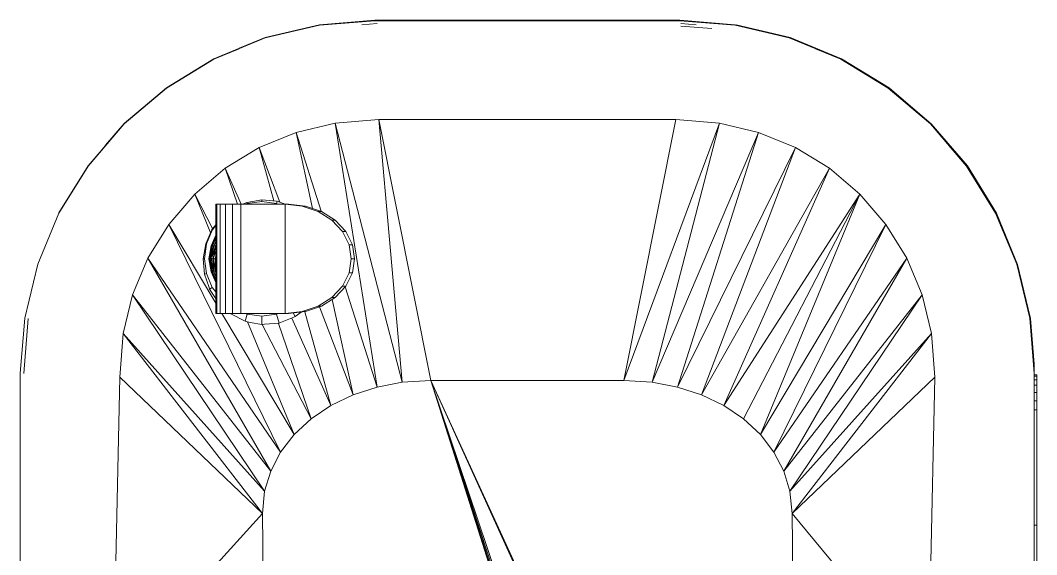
# Model space of a CAD drawing. Header units: inches. Extents: x -827 to 154, y -802 to 207.
# Drawn here: x -736.45 to -718.44, y -470.01 to -460.55 of the extents above; entities that cross this region are included whole.
import ezdxf

# ---------------------------------------------------------------- set-up
doc = ezdxf.new("R2010")
doc.units = ezdxf.units.IN
doc.header["$MEASUREMENT"] = 0
doc.layers.add('Layer0', color=7, linetype='Continuous', lineweight=9)

# ---------------------------------------------------------------- blocks, each defined once
blk = doc.blocks.new('drinking_fountain_w__watter_bottle_filler_skp-403282-Level 1')
at = {"layer": 'Layer0'}
for p, q in [((0, 17.873), (0, 8.943)), ((0, 17.873), (0, 8.943)), ((0.043, 16.372), (0.043, 6.251)), ((0.043, 6.251), (0.043, 16.372)), ((18.005, 6.251), (18.005, 16.372)), ((18.005, 16.372), (18.005, 6.251)), ((10.734, 6.379), (8.844, 11.98)), ((1.805, 6.32), (1.92, 11.65)), ((1.92, 11.65), (1.805, 6.32)), ((4.332, 8.735), (1.92, 11.65)), ((4.332, 8.735), (1.92, 11.65)), ((10.734, 6.379), (8.307, 11.65)), ((10.734, 6.379), (8.318, 11.65)), ((10.734, 6.379), (8.335, 11.645)), ((10.734, 6.379), (8.986, 11.678)), ((10.734, 6.379), (9.034, 11.65)), ((10.734, 6.379), (9.065, 11.645)), ((16.358, 11.65), (13.716, 8.735)), ((16.358, 11.65), (13.716, 8.735)), ((16.243, 6.32), (16.358, 11.65)), ((16.358, 11.65), (16.243, 6.32)), ((4.332, 8.735), (4.3, 11.302)), ((4.332, 8.735), (4.3, 11.302)), ((13.685, 11.302), (13.716, 8.735)), ((13.685, 11.302), (13.716, 8.735)), ((0, 8.943), (0, 6.902)), ((0.043, 8.943), (0, 8.943)), ((0, 8.943), (0, 6.902)), ((0, 8.943), (0.043, 8.943)), ((4.332, 8.735), (1.805, 6.32)), ((4.332, 8.735), (1.805, 6.32)), ((4.332, 8.735), (1.866, 5.549)), ((4.332, 8.735), (1.866, 5.549)), ((4.332, 8.735), (4.371, 8.337)), ((4.371, 8.337), (4.332, 8.735)), ((13.677, 8.337), (13.716, 8.735)), ((13.716, 8.735), (13.677, 8.337)), ((13.716, 8.735), (16.243, 6.32)), ((16.243, 6.32), (13.716, 8.735)), ((13.716, 8.735), (16.182, 5.549)), ((16.182, 5.549), (13.716, 8.735)), ((4.371, 8.337), (1.866, 5.549)), ((4.371, 8.337), (1.866, 5.549)), ((4.371, 8.337), (2.031, 4.865)), ((4.371, 8.337), (2.031, 4.865)), ((4.371, 8.337), (4.479, 7.983)), ((4.479, 7.983), (4.371, 8.337)), ((13.569, 7.983), (13.677, 8.337)), ((13.677, 8.337), (13.569, 7.983)), ((16.016, 4.865), (13.677, 8.337)), ((16.182, 5.549), (13.677, 8.337)), ((13.677, 8.337), (16.016, 4.865)), ((16.182, 5.549), (13.677, 8.337)), ((4.479, 7.983), (2.031, 4.865)), ((4.479, 7.983), (2.031, 4.865)), ((4.479, 7.983), (2.302, 4.214)), ((4.479, 7.983), (2.302, 4.214)), ((4.479, 7.983), (4.655, 7.647)), ((4.655, 7.647), (4.479, 7.983)), ((13.393, 7.647), (13.569, 7.983)), ((13.569, 7.983), (13.393, 7.647)), ((15.745, 4.214), (13.569, 7.983)), ((16.016, 4.865), (13.569, 7.983)), ((16.016, 4.865), (13.569, 7.983)), ((13.569, 7.983), (15.745, 4.214)), ((4.655, 7.647), (2.302, 4.214)), ((4.655, 7.647), (2.302, 4.214)), ((4.655, 7.647), (2.672, 3.614)), ((4.655, 7.647), (2.672, 3.614)), ((4.655, 7.647), (4.895, 7.337)), ((4.895, 7.337), (4.655, 7.647)), ((13.152, 7.337), (13.393, 7.647)), ((13.393, 7.647), (13.152, 7.337)), ((15.745, 4.214), (13.393, 7.647)), ((15.745, 4.214), (13.393, 7.647)), ((13.393, 7.647), (15.375, 3.614)), ((15.375, 3.614), (13.393, 7.647)), ((4.895, 7.337), (2.672, 3.614)), ((4.895, 7.337), (2.672, 3.614)), ((4.895, 7.337), (3.132, 3.078)), ((4.895, 7.337), (3.132, 3.078)), ((4.895, 7.337), (5.194, 7.061)), ((5.194, 7.061), (4.895, 7.337)), ((12.853, 7.061), (13.152, 7.337)), ((13.152, 7.337), (12.853, 7.061)), ((13.979, 5.34), (13.152, 7.337)), ((14.433, 5.193), (13.152, 7.337)), ((13.152, 7.337), (13.979, 5.34)), ((14.433, 5.193), (13.152, 7.337)), ((5.194, 7.061), (3.132, 3.078)), ((5.194, 7.061), (3.132, 3.078)), ((5.194, 7.061), (5.544, 6.824)), ((5.544, 6.824), (5.194, 7.061)), ((12.503, 6.824), (12.853, 7.061)), ((12.853, 7.061), (12.503, 6.824)), ((13.433, 5.372), (12.853, 7.061)), ((13.718, 5.39), (12.853, 7.061)), ((12.853, 7.061), (13.433, 5.372)), ((13.718, 5.39), (12.853, 7.061)), ((0, 6.739), (0, 6.902)), ((0.043, 6.902), (0, 6.902)), ((0, 6.902), (0, 6.739)), ((0, 6.902), (0.043, 6.902)), ((0, 6.591), (0, 6.739)), ((0.043, 6.739), (0, 6.739)), ((0, 6.739), (0, 6.591)), ((0, 6.739), (0.043, 6.739)), ((5.544, 6.824), (3.132, 3.078)), ((5.544, 6.824), (3.132, 3.078)), ((5.544, 6.824), (3.671, 2.621)), ((5.544, 6.824), (3.671, 2.621)), ((5.544, 6.824), (5.937, 6.634)), ((5.937, 6.634), (5.544, 6.824)), ((12.111, 6.634), (12.503, 6.824)), ((12.503, 6.824), (12.111, 6.634)), ((13.194, 5.275), (12.503, 6.824)), ((13.194, 5.275), (12.503, 6.824)), ((12.503, 6.824), (12.965, 5.162)), ((12.965, 5.162), (12.503, 6.824)), ((0, 6.463), (0, 6.591)), ((0.043, 6.591), (0, 6.591)), ((0.043, 6.591), (0, 6.591)), ((0, 6.463), (0, 6.591)), ((5.937, 6.634), (3.671, 2.621)), ((5.937, 6.634), (3.671, 2.621)), ((5.937, 6.634), (4.275, 2.253)), ((5.937, 6.634), (4.275, 2.253)), ((6.362, 6.495), (4.275, 2.253)), ((6.362, 6.495), (4.275, 2.253)), ((6.362, 6.495), (4.929, 1.984)), ((6.362, 6.495), (4.929, 1.984)), ((5.937, 6.634), (6.362, 6.495)), ((6.362, 6.495), (5.937, 6.634)), ((6.362, 6.495), (6.81, 6.41)), ((6.81, 6.41), (6.362, 6.495)), ((11.238, 6.41), (11.686, 6.495)), ((11.686, 6.495), (11.238, 6.41)), ((11.686, 6.495), (12.111, 6.634)), ((12.111, 6.634), (11.686, 6.495)), ((12.43, 1.819), (11.686, 6.495)), ((12.25, 4.719), (11.686, 6.495)), ((12.25, 4.719), (11.686, 6.495)), ((11.686, 6.495), (12.43, 1.819)), ((12.702, 5.075), (12.111, 6.634)), ((12.702, 5.075), (12.111, 6.634)), ((12.111, 6.634), (12.478, 4.942)), ((12.478, 4.942), (12.111, 6.634)), ((0, 6.365), (0, 6.463)), ((0, 6.463), (0.043, 6.463)), ((0.043, 6.463), (0, 6.463)), ((0, 6.365), (0, 6.463)), ((0, 6.303), (0, 6.365)), ((0, 6.365), (0.043, 6.365)), ((0.043, 6.365), (0, 6.365)), ((0, 6.303), (0, 6.365)), ((0, 6.284), (0, 6.303)), ((0, 6.284), (0, 6.303)), ((0, 6.284), (0, 6.303)), ((0.043, 6.303), (0, 6.303)), ((0, 6.303), (0, 6.284)), ((0, 6.303), (0.043, 6.303)), ((1.805, 6.32), (1.866, 5.549)), ((1.805, 6.32), (1.866, 5.549)), ((6.81, 6.41), (4.929, 1.984)), ((6.81, 6.41), (4.929, 1.984)), ((6.81, 6.41), (5.618, 1.819)), ((6.81, 6.41), (5.618, 1.819)), ((7.314, 6.379), (5.618, 1.819)), ((7.314, 6.379), (5.618, 1.819)), ((7.314, 6.379), (6.393, 1.759)), ((7.314, 6.379), (6.393, 1.759)), ((7.314, 6.379), (6.81, 6.41)), ((7.314, 6.379), (6.81, 6.41)), ((7.314, 6.379), (10.734, 6.379)), ((7.314, 6.379), (10.734, 6.379)), ((10.734, 6.379), (11.238, 6.41)), ((11.238, 6.41), (10.734, 6.379)), ((11.655, 1.759), (10.734, 6.379)), ((11.655, 1.759), (10.734, 6.379)), ((11.655, 1.759), (11.238, 6.41)), ((12.43, 1.819), (11.238, 6.41)), ((11.238, 6.41), (11.655, 1.759)), ((12.43, 1.819), (11.238, 6.41)), ((16.182, 5.549), (16.243, 6.32)), ((16.243, 6.32), (16.182, 5.549)), ((0, 6.284), (0, 6.282)), ((0, 6.284), (0, 6.282)), ((0, 6.282), (0, 6.284)), ((0, 6.284), (0, 6.282)), ((0, 6.282), (0.043, 6.282)), ((0.043, 6.282), (0, 6.282)), ((0.043, 6.258), (0.103, 5.496)), ((0.043, 6.258), (0.043, 6.256)), ((0.043, 6.256), (0.043, 6.258)), ((0.08, 5.79), (0.043, 6.256)), ((0.121, 5.275), (0.043, 6.251)), ((0.121, 5.275), (0.043, 6.251)), ((0.043, 6.25), (0.043, 6.09)), ((0.043, 6.09), (0.043, 6.25)), ((17.867, 5.281), (17.944, 6.256)), ((17.927, 5.275), (18.005, 6.251)), ((17.927, 5.275), (18.005, 6.251)), ((17.944, 6.258), (17.944, 6.256)), ((17.944, 6.256), (17.944, 6.258)), ((0.043, 6.09), (0.107, 5.279)), ((0.043, 6.09), (0.107, 5.279)), ((17.926, 6.034), (17.867, 5.281)), ((1.866, 5.549), (2.031, 4.865)), ((1.866, 5.549), (2.031, 4.865)), ((16.016, 4.865), (16.182, 5.549)), ((16.182, 5.549), (16.016, 4.865)), ((0.12, 5.281), (0.107, 5.279)), ((0.107, 5.279), (0.12, 5.281)), ((0.107, 5.279), (0.337, 4.324)), ((0.107, 5.279), (0.337, 4.324)), ((0.351, 4.322), (0.121, 5.275)), ((0.121, 5.275), (0.351, 4.322)), ((13.136, 5.249), (13.031, 5.169)), ((13.161, 5.259), (13.136, 5.249)), ((13.173, 5.184), (13.136, 5.249)), ((13.136, 5.249), (13.173, 5.184)), ((13.161, 5.259), (13.397, 5.354)), ((13.397, 5.354), (13.422, 5.364)), ((13.68, 5.384), (13.422, 5.364)), ((13.422, 5.364), (13.464, 5.206)), ((13.464, 5.206), (13.422, 5.364)), ((13.464, 5.206), (13.726, 5.24)), ((13.464, 5.206), (13.726, 5.24)), ((13.68, 5.384), (13.726, 5.388)), ((13.932, 5.35), (13.726, 5.388)), ((13.726, 5.24), (13.726, 5.388)), ((13.726, 5.388), (13.726, 5.24)), ((13.726, 5.24), (13.989, 5.206)), ((13.726, 5.24), (13.989, 5.206)), ((13.932, 5.35), (14.022, 5.33)), ((13.989, 5.206), (14.022, 5.33)), ((14.022, 5.33), (13.989, 5.206)), ((14.285, 5.194), (14.022, 5.33)), ((17.697, 4.322), (17.927, 5.275)), ((17.697, 4.322), (17.927, 5.275)), ((12.426, 4.909), (12.668, 5.063)), ((12.426, 4.909), (12.668, 5.063)), ((12.485, 4.909), (12.727, 5.063)), ((12.727, 5.063), (12.485, 4.909)), ((12.668, 5.063), (12.95, 5.16)), ((12.668, 5.063), (12.95, 5.16)), ((12.727, 5.063), (12.668, 5.063)), ((12.668, 5.063), (12.727, 5.063)), ((12.727, 5.063), (13.009, 5.16)), ((13.009, 5.16), (12.727, 5.063)), ((12.95, 5.16), (13.253, 5.193)), ((12.95, 5.16), (13.253, 5.193)), ((13.009, 5.16), (12.95, 5.16)), ((12.95, 5.16), (13.009, 5.16)), ((13.009, 5.16), (13.312, 5.193)), ((13.312, 5.193), (13.009, 5.16)), ((13.312, 5.193), (13.253, 5.193)), ((13.253, 5.193), (13.312, 5.193)), ((13.312, 3.256), (13.312, 5.193)), ((13.312, 5.193), (13.312, 3.256)), ((13.312, 5.193), (14.096, 5.193)), ((14.096, 5.193), (13.312, 5.193)), ((13.434, 5.193), (13.464, 5.206)), ((13.434, 5.193), (13.464, 5.206)), ((13.989, 5.206), (14.019, 5.193)), ((13.989, 5.206), (14.019, 5.193)), ((14.096, 5.193), (14.096, 3.256)), ((14.096, 5.193), (14.245, 5.193)), ((14.096, 3.256), (14.096, 5.193)), ((14.245, 5.193), (14.096, 5.193)), ((14.245, 5.193), (14.245, 3.256)), ((14.245, 5.193), (14.37, 5.193)), ((14.245, 3.256), (14.245, 5.193)), ((14.37, 5.193), (14.245, 5.193)), ((14.37, 3.256), (14.37, 5.193)), ((14.464, 5.193), (14.37, 5.193)), ((14.37, 3.256), (14.37, 5.193)), ((14.464, 5.193), (14.37, 5.193)), ((14.523, 5.193), (14.464, 5.193)), ((14.464, 3.256), (14.464, 5.193)), ((14.464, 5.193), (14.464, 3.256)), ((14.523, 5.193), (14.464, 5.193)), ((14.523, 5.193), (14.523, 3.256)), ((14.543, 5.193), (14.523, 5.193)), ((14.523, 3.256), (14.523, 5.193)), ((14.543, 5.193), (14.523, 5.193)), ((14.543, 3.256), (14.543, 5.193)), ((14.543, 5.193), (14.543, 3.256)), ((2.031, 4.865), (2.302, 4.214)), ((2.031, 4.865), (2.302, 4.214)), ((12.24, 4.709), (12.426, 4.909)), ((12.24, 4.709), (12.426, 4.909)), ((12.299, 4.709), (12.485, 4.909)), ((12.485, 4.909), (12.299, 4.709)), ((12.485, 4.909), (12.426, 4.909)), ((12.426, 4.909), (12.485, 4.909)), ((15.375, 3.614), (14.543, 5.007)), ((15.375, 3.614), (14.543, 5.007)), ((14.572, 4.887), (14.543, 4.93)), ((14.654, 4.76), (14.572, 4.887)), ((15.745, 4.214), (16.016, 4.865)), ((16.016, 4.865), (15.745, 4.214)), ((12.123, 4.475), (12.24, 4.709)), ((12.123, 4.475), (12.24, 4.709)), ((12.182, 4.475), (12.299, 4.709)), ((12.299, 4.709), (12.182, 4.475)), ((12.299, 4.709), (12.24, 4.709)), ((12.24, 4.709), (12.299, 4.709)), ((14.543, 4.812), (14.605, 4.732)), ((14.543, 4.812), (14.605, 4.732)), ((14.605, 4.732), (14.654, 4.76)), ((14.654, 4.76), (14.605, 4.732)), ((14.605, 4.732), (14.706, 4.487)), ((14.605, 4.732), (14.706, 4.487)), ((14.662, 4.734), (14.654, 4.76)), ((14.743, 4.497), (14.662, 4.734)), ((14.622, 4.455), (14.543, 4.644)), ((14.543, 4.644), (14.622, 4.455)), ((14.543, 4.641), (14.62, 4.455)), ((14.62, 4.455), (14.543, 4.641)), ((14.543, 4.632), (14.617, 4.455)), ((14.617, 4.455), (14.543, 4.632)), ((14.543, 4.622), (14.612, 4.455)), ((14.612, 4.455), (14.543, 4.622)), ((14.543, 4.587), (14.598, 4.455)), ((14.598, 4.455), (14.543, 4.587)), ((14.543, 4.537), (14.577, 4.455)), ((14.577, 4.455), (14.543, 4.537)), ((0.337, 4.324), (0.35, 4.328)), ((0.35, 4.328), (0.337, 4.324)), ((0.337, 4.324), (0.714, 3.417)), ((0.337, 4.324), (0.714, 3.417)), ((0.728, 3.416), (0.351, 4.322)), ((0.351, 4.318), (0.351, 4.322)), ((0.351, 4.322), (0.351, 4.318)), ((0.351, 4.322), (0.728, 3.417)), ((12.083, 4.224), (12.123, 4.475)), ((12.123, 4.475), (12.083, 4.224)), ((12.182, 4.475), (12.123, 4.475)), ((12.123, 4.475), (12.182, 4.475)), ((12.182, 4.475), (12.142, 4.224)), ((12.182, 4.475), (12.142, 4.224)), ((14.55, 4.455), (14.577, 4.455)), ((14.55, 4.455), (14.552, 4.224)), ((14.55, 4.455), (14.589, 4.224)), ((14.552, 4.224), (14.55, 4.455)), ((14.55, 4.455), (14.589, 4.224)), ((14.55, 4.455), (14.577, 4.455)), ((14.577, 4.455), (14.589, 4.224)), ((14.577, 4.455), (14.619, 4.224)), ((14.577, 4.455), (14.598, 4.455)), ((14.589, 4.224), (14.577, 4.455)), ((14.577, 4.455), (14.619, 4.224)), ((14.577, 4.455), (14.598, 4.455)), ((14.598, 4.455), (14.612, 4.455)), ((14.598, 4.455), (14.619, 4.224)), ((14.598, 4.455), (14.641, 4.224)), ((14.598, 4.455), (14.641, 4.224)), ((14.598, 4.455), (14.612, 4.455)), ((14.619, 4.224), (14.598, 4.455)), ((14.612, 4.455), (14.641, 4.224)), ((14.612, 4.455), (14.656, 4.224)), ((14.612, 4.455), (14.656, 4.224)), ((14.612, 4.455), (14.62, 4.455)), ((14.641, 4.224), (14.612, 4.455)), ((14.612, 4.455), (14.62, 4.455)), ((14.622, 4.455), (14.617, 4.455)), ((14.617, 4.455), (14.655, 4.224)), ((14.617, 4.455), (14.663, 4.224)), ((14.617, 4.455), (14.655, 4.224)), ((14.663, 4.224), (14.617, 4.455)), ((14.622, 4.455), (14.617, 4.455)), ((14.62, 4.455), (14.663, 4.224)), ((14.62, 4.455), (14.622, 4.455)), ((14.62, 4.455), (14.656, 4.224)), ((14.62, 4.455), (14.663, 4.224)), ((14.656, 4.224), (14.62, 4.455)), ((14.62, 4.455), (14.622, 4.455)), ((14.663, 4.224), (14.622, 4.455)), ((14.622, 4.455), (14.663, 4.224)), ((14.622, 4.455), (14.663, 4.224)), ((14.622, 4.455), (14.663, 4.224)), ((14.743, 4.497), (14.706, 4.487)), ((14.743, 4.497), (14.706, 4.487)), ((14.706, 4.487), (14.741, 4.224)), ((14.741, 4.224), (14.706, 4.487)), ((14.743, 4.497), (14.764, 4.224)), ((17.32, 3.416), (17.697, 4.322)), ((17.32, 3.417), (17.697, 4.322)), ((17.697, 4.322), (17.697, 4.318)), ((17.697, 4.318), (17.697, 4.322)), ((2.302, 4.214), (2.672, 3.614)), ((2.302, 4.214), (2.672, 3.614)), ((12.142, 4.224), (12.083, 4.224)), ((12.123, 3.974), (12.083, 4.224)), ((12.083, 4.224), (12.142, 4.224)), ((12.123, 3.974), (12.083, 4.224)), ((12.182, 3.974), (12.142, 4.224)), ((12.142, 4.224), (12.182, 3.974)), ((14.543, 4.278), (14.552, 4.224)), ((14.543, 4.278), (14.552, 4.224)), ((14.589, 4.224), (14.543, 4.08)), ((14.552, 4.224), (14.543, 4.171)), ((14.543, 4.08), (14.589, 4.224)), ((14.552, 4.224), (14.543, 4.199)), ((14.552, 4.224), (14.543, 4.171)), ((14.543, 4.199), (14.552, 4.224)), ((14.589, 4.224), (14.55, 3.993)), ((14.589, 4.224), (14.55, 3.993)), ((14.55, 3.993), (14.619, 4.224)), ((14.619, 4.224), (14.55, 3.993)), ((14.552, 4.224), (14.589, 4.224)), ((14.552, 4.224), (14.589, 4.224)), ((14.641, 4.224), (14.577, 3.993)), ((14.619, 4.224), (14.577, 3.993)), ((14.577, 3.993), (14.641, 4.224)), ((14.619, 4.224), (14.577, 3.993)), ((14.589, 4.224), (14.619, 4.224)), ((14.589, 4.224), (14.619, 4.224)), ((14.656, 4.224), (14.598, 3.993)), ((14.641, 4.224), (14.598, 3.993)), ((14.641, 4.224), (14.598, 3.993)), ((14.598, 3.993), (14.656, 4.224)), ((14.656, 4.224), (14.612, 3.993)), ((14.663, 4.224), (14.612, 3.993)), ((14.656, 4.224), (14.612, 3.993)), ((14.612, 3.993), (14.663, 4.224)), ((14.655, 4.224), (14.617, 3.993)), ((14.655, 4.224), (14.617, 3.993)), ((14.619, 4.224), (14.641, 4.224)), ((14.619, 4.224), (14.641, 4.224)), ((14.663, 4.224), (14.62, 3.993)), ((14.663, 4.224), (14.62, 3.993)), ((14.663, 4.224), (14.62, 3.993)), ((14.62, 3.993), (14.663, 4.224)), ((14.663, 4.224), (14.622, 3.993)), ((14.622, 3.993), (14.655, 4.224)), ((14.663, 4.224), (14.622, 3.993)), ((14.655, 4.224), (14.622, 3.993)), ((14.641, 4.224), (14.656, 4.224)), ((14.641, 4.224), (14.656, 4.224)), ((14.663, 4.224), (14.655, 4.224)), ((14.663, 4.224), (14.655, 4.224)), ((14.656, 4.224), (14.663, 4.224)), ((14.656, 4.224), (14.663, 4.224)), ((14.663, 4.224), (14.663, 4.224)), ((14.663, 4.224), (14.663, 4.224)), ((14.706, 3.961), (14.741, 4.224)), ((14.706, 3.961), (14.741, 4.224)), ((14.764, 4.224), (14.72, 3.958)), ((14.741, 4.224), (14.764, 4.224)), ((14.764, 4.224), (14.741, 4.224)), ((15.375, 3.614), (15.745, 4.214)), ((15.745, 4.214), (15.375, 3.614)), ((12.182, 3.974), (12.123, 3.974)), ((12.24, 3.74), (12.123, 3.974)), ((12.123, 3.974), (12.182, 3.974)), ((12.123, 3.974), (12.24, 3.74)), ((12.182, 3.974), (12.299, 3.74)), ((12.182, 3.974), (12.299, 3.74)), ((14.617, 3.993), (14.543, 3.816)), ((14.543, 3.804), (14.622, 3.993)), ((14.543, 3.816), (14.617, 3.993)), ((14.612, 3.993), (14.543, 3.827)), ((14.543, 3.861), (14.598, 3.993)), ((14.598, 3.993), (14.543, 3.861)), ((14.543, 3.912), (14.577, 3.993)), ((14.62, 3.993), (14.543, 3.808)), ((14.543, 3.827), (14.612, 3.993)), ((14.577, 3.993), (14.543, 3.912)), ((14.622, 3.993), (14.543, 3.804)), ((14.543, 3.808), (14.62, 3.993)), ((14.577, 3.993), (14.55, 3.993)), ((14.55, 3.993), (14.577, 3.993)), ((14.598, 3.993), (14.577, 3.993)), ((14.577, 3.993), (14.598, 3.993)), ((14.598, 3.993), (14.612, 3.993)), ((14.612, 3.993), (14.598, 3.993)), ((14.605, 3.717), (14.706, 3.961)), ((14.605, 3.717), (14.706, 3.961)), ((14.62, 3.993), (14.612, 3.993)), ((14.612, 3.993), (14.62, 3.993)), ((14.617, 3.993), (14.622, 4.044)), ((14.622, 4.044), (14.617, 3.993)), ((14.617, 3.993), (14.622, 3.993)), ((14.622, 3.993), (14.617, 3.993)), ((14.62, 3.993), (14.622, 3.993)), ((14.622, 3.993), (14.62, 3.993)), ((14.72, 3.958), (14.706, 3.961)), ((14.706, 3.961), (14.72, 3.958)), ((14.72, 3.958), (14.614, 3.711)), ((2.672, 3.614), (3.132, 3.078)), ((2.672, 3.614), (3.132, 3.078)), ((12.24, 3.74), (12.426, 3.539)), ((12.24, 3.74), (12.299, 3.74)), ((12.24, 3.74), (12.299, 3.74)), ((12.24, 3.74), (12.426, 3.539)), ((12.299, 3.74), (12.485, 3.539)), ((12.485, 3.539), (12.299, 3.74)), ((14.543, 3.636), (14.605, 3.717)), ((14.543, 3.636), (14.605, 3.717)), ((14.572, 3.657), (14.543, 3.621)), ((14.572, 3.657), (14.61, 3.706)), ((14.915, 3.078), (14.593, 3.701)), ((14.915, 3.078), (14.593, 3.701)), ((14.605, 3.717), (14.614, 3.711)), ((14.605, 3.717), (14.614, 3.711)), ((14.61, 3.706), (14.614, 3.711)), ((14.915, 3.078), (14.628, 3.773)), ((14.628, 3.773), (14.915, 3.078)), ((14.915, 3.078), (15.375, 3.614)), ((15.375, 3.614), (14.915, 3.078)), ((0.725, 3.423), (0.714, 3.417)), ((0.714, 3.417), (0.725, 3.423)), ((12.426, 3.539), (12.668, 3.385)), ((12.426, 3.539), (12.485, 3.539)), ((12.485, 3.539), (12.426, 3.539)), ((12.426, 3.539), (12.668, 3.385)), ((12.485, 3.539), (12.727, 3.385)), ((12.727, 3.385), (12.485, 3.539)), ((0.714, 3.417), (1.228, 2.58)), ((0.714, 3.417), (1.228, 2.58)), ((1.243, 2.581), (0.728, 3.417)), ((0.728, 3.412), (0.728, 3.417)), ((0.979, 3.01), (0.728, 3.417)), ((0.728, 3.416), (0.728, 3.412)), ((0.728, 3.412), (1.243, 2.576)), ((12.668, 3.385), (12.95, 3.289)), ((12.668, 3.385), (12.727, 3.385)), ((12.727, 3.385), (12.668, 3.385)), ((12.668, 3.385), (12.95, 3.289)), ((13.119, 1.984), (12.674, 3.383)), ((13.119, 1.984), (12.674, 3.383)), ((12.727, 3.385), (13.009, 3.289)), ((13.009, 3.289), (12.727, 3.385)), ((12.827, 3.331), (13.119, 1.984)), ((13.119, 1.984), (12.827, 3.331)), ((12.95, 3.289), (13.253, 3.256)), ((12.95, 3.289), (13.009, 3.289)), ((13.009, 3.289), (12.95, 3.289)), ((12.95, 3.289), (13.253, 3.256)), ((13.009, 3.289), (13.312, 3.256)), ((13.312, 3.256), (13.009, 3.289)), ((13.312, 3.256), (13.253, 3.256)), ((13.253, 3.256), (13.312, 3.256)), ((14.096, 3.256), (13.312, 3.256)), ((14.096, 3.256), (13.312, 3.256)), ((13.358, 3.238), (13.312, 3.255)), ((13.434, 3.256), (13.464, 3.243)), ((13.434, 3.256), (13.464, 3.243)), ((13.464, 3.243), (13.453, 3.203)), ((13.453, 3.203), (13.464, 3.243)), ((13.464, 3.243), (13.726, 3.208)), ((13.464, 3.243), (13.726, 3.208)), ((13.726, 3.208), (13.989, 3.243)), ((13.726, 3.208), (13.989, 3.243)), ((13.989, 3.243), (14.019, 3.256)), ((13.989, 3.243), (14.019, 3.256)), ((13.994, 3.225), (13.989, 3.243)), ((13.989, 3.243), (13.994, 3.225)), ((14.053, 3.251), (13.994, 3.225)), ((14.377, 2.621), (14.094, 3.256)), ((14.377, 2.621), (14.094, 3.256)), ((14.245, 3.256), (14.096, 3.256)), ((14.245, 3.256), (14.096, 3.256)), ((14.377, 2.621), (14.159, 3.256)), ((14.159, 3.256), (14.377, 2.621)), ((14.37, 3.256), (14.245, 3.256)), ((14.37, 3.256), (14.245, 3.256)), ((14.37, 3.256), (14.464, 3.256)), ((14.464, 3.256), (14.37, 3.256)), ((14.464, 3.256), (14.523, 3.256)), ((14.523, 3.256), (14.464, 3.256)), ((14.523, 3.256), (14.543, 3.256)), ((14.543, 3.256), (14.523, 3.256)), ((16.805, 2.581), (17.32, 3.417)), ((17.32, 3.412), (16.805, 2.576)), ((17.069, 3.01), (17.32, 3.417)), ((17.32, 3.412), (17.32, 3.417)), ((17.32, 3.416), (17.32, 3.412)), ((3.132, 3.078), (3.671, 2.621)), ((3.132, 3.078), (3.671, 2.621)), ((13.358, 3.238), (13.453, 3.203)), ((13.773, 2.253), (13.407, 3.219)), ((13.773, 2.253), (13.407, 3.219)), ((13.467, 3.202), (13.726, 3.18)), ((13.511, 3.196), (13.773, 2.253)), ((13.773, 2.253), (13.511, 3.196)), ((13.994, 3.225), (13.726, 3.18)), ((13.726, 3.18), (13.726, 3.208)), ((13.726, 3.208), (13.726, 3.18)), ((14.377, 2.621), (14.915, 3.078)), ((14.915, 3.078), (14.377, 2.621)), ((0.979, 3.005), (1.243, 2.576)), ((16.805, 2.576), (17.069, 3.005)), ((1.239, 2.588), (1.228, 2.58)), ((1.228, 2.58), (1.239, 2.588)), ((1.228, 2.58), (1.867, 1.833)), ((1.228, 2.58), (1.867, 1.833)), ((1.243, 2.581), (1.243, 2.576)), ((1.883, 1.836), (1.243, 2.581)), ((1.243, 2.576), (1.243, 2.581)), ((1.555, 2.218), (1.243, 2.581)), ((1.243, 2.576), (1.883, 1.831)), ((3.671, 2.621), (4.275, 2.253)), ((3.671, 2.621), (4.275, 2.253)), ((13.773, 2.253), (14.377, 2.621)), ((14.377, 2.621), (13.773, 2.253)), ((16.165, 1.836), (16.805, 2.581)), ((16.805, 2.576), (16.165, 1.831)), ((16.493, 2.218), (16.805, 2.581)), ((16.805, 2.581), (16.805, 2.576)), ((16.805, 2.576), (16.805, 2.581)), ((1.555, 2.212), (1.883, 1.83)), ((4.275, 2.253), (4.929, 1.984)), ((4.275, 2.253), (4.929, 1.984)), ((13.119, 1.984), (13.773, 2.253)), ((13.773, 2.253), (13.119, 1.984)), ((16.165, 1.83), (16.493, 2.212)), ((4.929, 1.984), (5.618, 1.819)), ((4.929, 1.984), (5.618, 1.819)), ((12.43, 1.819), (13.119, 1.984)), ((13.119, 1.984), (12.43, 1.819)), ((1.867, 1.833), (1.876, 1.842)), ((1.876, 1.842), (1.867, 1.833)), ((1.867, 1.833), (2.616, 1.195)), ((2.616, 1.195), (1.867, 1.833)), ((2.632, 1.2), (1.883, 1.836)), ((1.883, 1.83), (1.883, 1.836)), ((1.883, 1.836), (1.883, 1.831)), ((1.883, 1.836), (2.249, 1.525)), ((1.883, 1.83), (2.632, 1.194)), ((5.618, 1.819), (6.393, 1.759)), ((5.618, 1.819), (6.393, 1.759)), ((11.655, 1.759), (12.43, 1.819)), ((12.43, 1.819), (11.655, 1.759)), ((16.165, 1.836), (15.416, 1.194)), ((16.165, 1.836), (15.416, 1.2)), ((16.165, 1.836), (15.416, 1.194)), ((15.416, 1.2), (16.165, 1.836)), ((15.416, 1.194), (16.165, 1.83)), ((15.416, 1.194), (16.165, 1.83)), ((16.165, 1.836), (16.165, 1.83)), ((16.165, 1.836), (16.165, 1.831)), ((11.655, 1.759), (6.393, 1.759)), ((6.393, 1.759), (11.655, 1.759)), ((2.249, 1.519), (2.632, 1.194)), ((2.623, 1.206), (2.616, 1.195)), ((2.616, 1.195), (2.623, 1.206)), ((2.616, 1.195), (3.455, 0.682)), ((3.455, 0.682), (2.616, 1.195)), ((2.632, 1.2), (2.632, 1.194)), ((3.472, 0.688), (2.632, 1.2)), ((2.632, 1.193), (2.632, 1.2)), ((2.632, 1.2), (3.045, 0.948)), ((2.632, 1.193), (3.472, 0.681)), ((15.416, 1.2), (14.575, 0.688)), ((14.575, 0.681), (15.416, 1.193)), ((15.003, 0.948), (15.416, 1.2)), ((15.416, 1.2), (15.416, 1.194)), ((15.416, 1.2), (15.416, 1.193)), ((3.045, 0.942), (3.472, 0.681)), ((14.575, 0.681), (15.003, 0.942)), ((3.455, 0.682), (3.461, 0.694)), ((3.461, 0.694), (3.455, 0.682)), ((3.455, 0.682), (4.364, 0.306)), ((4.364, 0.306), (3.455, 0.682)), ((3.472, 0.688), (3.472, 0.681)), ((4.383, 0.313), (3.472, 0.688)), ((3.472, 0.681), (3.472, 0.688)), ((3.472, 0.688), (3.921, 0.503)), ((3.472, 0.681), (4.383, 0.306)), ((14.575, 0.688), (13.665, 0.313)), ((13.665, 0.306), (14.575, 0.681)), ((14.126, 0.503), (14.575, 0.688)), ((14.575, 0.681), (14.575, 0.688)), ((14.575, 0.688), (14.575, 0.681)), ((3.921, 0.496), (4.383, 0.306)), ((13.665, 0.306), (14.126, 0.496)), ((4.364, 0.306), (5.321, 0.077)), ((5.321, 0.077), (4.364, 0.306)), ((4.383, 0.313), (4.383, 0.306)), ((5.341, 0.084), (4.383, 0.313)), ((4.383, 0.306), (4.383, 0.313)), ((4.383, 0.313), (4.858, 0.199)), ((4.383, 0.306), (5.341, 0.077)), ((4.858, 0.192), (5.341, 0.077)), ((13.665, 0.313), (12.707, 0.084)), ((12.707, 0.077), (13.665, 0.306)), ((12.707, 0.077), (13.19, 0.192)), ((13.19, 0.199), (13.665, 0.313)), ((13.665, 0.306), (13.665, 0.313)), ((13.665, 0.313), (13.665, 0.306)), ((6.324, 0.007), (5.341, 0.084)), ((5.341, 0.077), (5.341, 0.084)), ((5.341, 0.084), (5.341, 0.077)), ((5.341, 0.084), (5.831, 0.046)), ((5.341, 0.077), (6.324, 0)), ((6.306, 0.101), (5.753, 0.145)), ((5.831, 0.039), (6.324, 0)), ((6.306, 0.057), (6.031, 0.079)), ((6.306, 0.101), (6.302, 0.101)), ((6.306, 0.057), (6.302, 0.057)), ((6.324, 0.007), (6.324, 0)), ((11.724, 0.007), (6.324, 0.007)), ((6.324, 0), (6.324, 0.007)), ((6.324, 0.007), (11.724, 0.007)), ((6.324, 0), (11.724, 0)), ((11.956, 0.079), (11.681, 0.057)), ((11.681, 0.057), (11.685, 0.057)), ((12.707, 0.084), (11.724, 0.007)), ((11.724, 0), (12.707, 0.077)), ((11.724, 0), (12.217, 0.039)), ((11.724, 0.007), (11.724, 0)), ((11.724, 0), (11.724, 0.007)), ((12.217, 0.046), (12.707, 0.084)), ((12.707, 0.077), (12.707, 0.084)), ((12.707, 0.084), (12.707, 0.077)), ((6.324, 0), (11.724, 0))]:
    blk.add_line(p, q, dxfattribs=at)

msp = doc.modelspace()

# ---------------------------------------------------------------- block references
at = {"layer": 'Layer0', "rotation": 180}
msp.add_blockref('drinking_fountain_w__watter_bottle_filler_skp-403282-Level 1', (-718.442216, -460.546876), dxfattribs=at)

doc.saveas('drawing.dxf')
